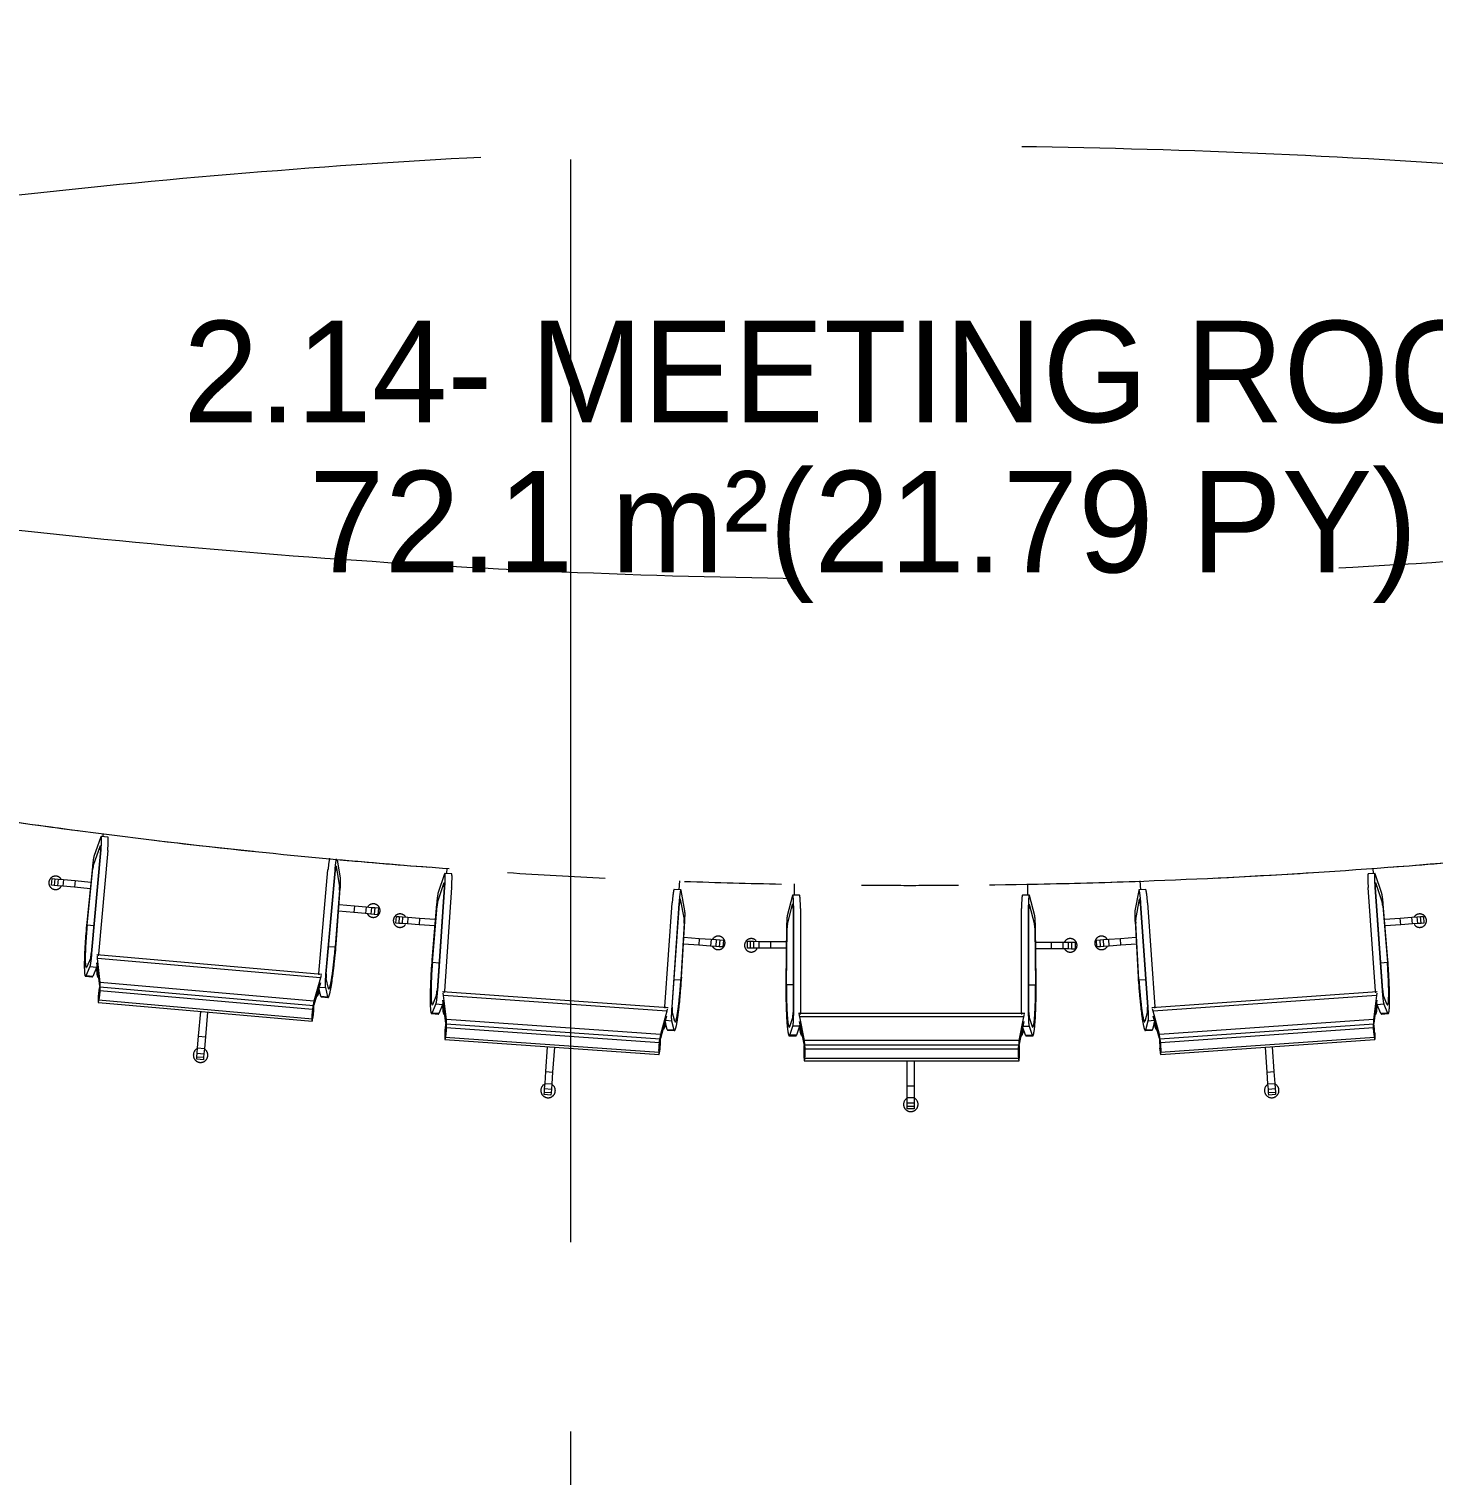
# Model space of a CAD drawing. Header units: millimetres. Extents: x -76261 to 649593, y -304265 to 60256.
# Drawn here: x 88499 to 91613, y -5425 to -2218 of the extents above; entities that cross this region are included whole.
import ezdxf

# ---------------------------------------------------------------- set-up
doc = ezdxf.new("R2010")
doc.units = ezdxf.units.MM
doc.header["$LTSCALE"] = 2000
doc.header["$MEASUREMENT"] = 0
doc.linetypes.add('Centre', pattern=[6.9, 4, -0.7, 1.5, -0.7])
doc.linetypes.add('Hidden 1_0mm', pattern=[1.6, 1, -0.6])
doc.layers.get('0').update_dxf_attribs({"linetype": 'CONTINUOUS'})
for name, color, linetype, lineweight in [('A-AREA-IDEN', 8, 'CONTINUOUS', 15), ('I-FURN', 8, 'Hidden 1_0mm', 15), ('S-GRID', 14, 'CONTINUOUS', 15)]:
    doc.layers.add(name, color=color, linetype=linetype, lineweight=lineweight)
doc.styles.add('.VnArial Narrow_B', font='Vnarianb_0.ttf', dxfattribs={"height": 225})

# ---------------------------------------------------------------- blocks, each defined once
blk = doc.blocks.new('conference_tabel_19seater_2472 - 48_ x 144_-10749992-2nd FLOOR PLAN')
at = {"layer": 'I-FURN'}
for p, q in [((-1341.6, -830.3), (-1357.1, -873.7)), ((-1326.1, -830.7), (-1341, -829.4)), ((-1337, -829.8), (-1336.5, -823.4)), ((-1342.9, -859.3), (-1363, -1088.6)), ((-1361.6, -1089), (-1341.5, -859.4)), ((-1358.4, -893), (-1342.9, -849.6)), ((-1326.6, -860.7), (-1346.7, -1090.3)), ((-1360.6, -896.7), (-1373.1, -1020)), ((-820, -895.4), (-812.3, -940.8)), ((-810.3, -921.6), (-817.1, -880.9)), ((-1451.4, -937.6), (-1450.1, -922.6)), ((-1450.1, -922.6), (-1444.1, -923.1)), ((-1444.1, -923.1), (-1445.4, -938.1)), ((-1444.1, -923.1), (-1436.5, -923.8)), ((-1436.5, -923.8), (-1437.8, -938.8)), ((-1436.5, -923.8), (-1424.8, -924.9)), ((-1424.8, -924.9), (-1426.1, -939.9)), ((-1424.8, -924.9), (-1398.8, -927.2)), ((-1398.8, -927.2), (-1400.1, -942.2)), ((-1398.8, -927.2), (-1364, -930.4)), ((-1372.3, -1026.3), (-1359.6, -900.7)), ((-858.1, -1133.1), (-838, -903.5)), ((-823.1, -904.8), (-843.2, -1134.4)), ((-841.8, -1134.2), (-821.7, -904.9)), ((-579.3, -912.5), (-594, -956.2)), ((-563.7, -912.6), (-578.7, -911.5)), ((-574.7, -911.9), (-573.9, -900)), ((-58, -927.5), (-59.4, -947.7)), ((965, -947.7), (963.5, -927.5)), ((1484.2, -911.5), (1469.3, -912.6)), ((1479.4, -900.5), (1480.2, -911.9)), ((1499.5, -956.2), (1484.8, -912.5)), ((-1445.4, -938.1), (-1451.4, -937.6)), ((-1437.8, -938.8), (-1445.4, -938.1)), ((-1426.1, -939.9), (-1437.8, -938.8)), ((-1400.1, -942.2), (-1426.1, -939.9)), ((-1365.5, -945.4), (-1400.1, -942.2)), ((-812.5, -948.5), (-821.8, -1074.5)), ((-819.9, -1068.4), (-810.8, -944.8)), ((-580.1, -941.5), (-596.1, -1171.1)), ((-594.9, -975.5), (-580.3, -931.8)), ((-594.7, -1171.5), (-578.7, -941.6)), ((-563.7, -942.6), (-579.8, -1172.6)), ((-55.4, -948.1), (-70.3, -947.1)), ((-46.4, -994.4), (-54.9, -949.2)), ((192.4, -960.5), (180.8, -1005.1)), ((207.9, -959.5), (192.9, -959.5)), ((196.9, -959.6), (196.9, -934.8)), ((717.5, -959.5), (702.5, -959.5)), ((713.4, -934.6), (713.4, -959.4)), ((729.6, -1005.1), (718, -960.5)), ((960.4, -949.2), (952, -994.4)), ((975.8, -947.1), (960.9, -948.1)), ((1485.3, -1172.6), (1469.3, -942.6)), ((1484.2, -941.6), (1500.3, -1171.5)), ((1501.6, -1171.1), (1485.6, -941.5)), ((1485.8, -931.8), (1500.5, -975.5)), ((-813.4, -980.1), (-779.3, -983.2)), ((-779.3, -983.2), (-780.6, -998.2)), ((-779.3, -983.2), (-753.3, -985.5)), ((-753.3, -985.5), (-754.6, -1000.5)), ((-753.3, -985.5), (-741.6, -986.6)), ((-741.6, -986.6), (-742.9, -1001.6)), ((-741.6, -986.6), (-734, -987.2)), ((-734, -987.2), (-735.3, -1002.3)), ((-734, -987.2), (-725.8, -988)), ((-725.8, -988), (-727.2, -1003)), ((-597.1, -979.1), (-607.4, -1102.6)), ((-606.5, -1109), (-596, -983.1)), ((-90.5, -1206.8), (-74.5, -976.8)), ((-59.5, -977.9), (-75.6, -1207.8)), ((-74.2, -1207.6), (-58.1, -978)), ((-56.6, -968.4), (-48.1, -1013.7)), ((181.1, -1024.4), (192.7, -979.8)), ((193.6, -989.5), (193.6, -1219.7)), ((195, -1220), (195, -989.5)), ((210, -989.5), (210, -1220)), ((700.4, -1220), (700.4, -989.5)), ((715.4, -989.5), (715.4, -1220)), ((716.8, -1219.7), (716.8, -989.5)), ((717.7, -979.8), (729.3, -1024.4)), ((953.7, -1013.7), (962.1, -968.4)), ((963.7, -978), (979.7, -1207.6)), ((981.1, -1207.8), (965.1, -977.9)), ((980, -976.8), (996.1, -1206.8)), ((1501.5, -983.1), (1512.1, -1109)), ((1513, -1102.6), (1502.6, -979.1)), ((-780.6, -998.2), (-814.5, -995.1)), ((-754.6, -1000.5), (-780.6, -998.2)), ((-742.9, -1001.6), (-754.6, -1000.5)), ((-735.3, -1002.3), (-742.9, -1001.6)), ((-727.2, -1003), (-735.3, -1002.3)), ((-687.2, -1021.7), (-686.1, -1006.6)), ((-681.2, -1022.1), (-687.2, -1021.7)), ((-686.1, -1006.6), (-680.1, -1007.1)), ((-680.1, -1007.1), (-681.2, -1022.1)), ((-673.5, -1022.7), (-681.2, -1022.1)), ((-680.1, -1007.1), (-672.5, -1007.6)), ((-672.5, -1007.6), (-673.5, -1022.7)), ((-661.8, -1023.5), (-673.5, -1022.7)), ((-672.5, -1007.6), (-660.7, -1008.5)), ((-660.7, -1008.5), (-661.8, -1023.5)), ((-635.8, -1025.4), (-661.8, -1023.5)), ((-660.7, -1008.5), (-634.8, -1010.4)), ((-634.8, -1010.4), (-635.8, -1025.4)), ((-601.2, -1027.9), (-635.8, -1025.4)), ((-634.8, -1010.4), (-599.9, -1012.9)), ((-48.2, -1021.4), (-55.2, -1147.5)), ((-53.5, -1141.4), (-46.5, -1017.6)), ((952.1, -1017.6), (959, -1141.4)), ((960.8, -1147.5), (953.7, -1021.4)), ((1505.4, -1012.9), (1540.3, -1010.4)), ((1541.4, -1025.4), (1506.7, -1027.9)), ((1540.3, -1010.4), (1566.3, -1008.5)), ((1541.4, -1025.4), (1540.3, -1010.4)), ((1567.3, -1023.5), (1541.4, -1025.4)), ((1566.3, -1008.5), (1578, -1007.6)), ((1567.3, -1023.5), (1566.3, -1008.5)), ((1579.1, -1022.7), (1567.3, -1023.5)), ((1578, -1007.6), (1585.7, -1007.1)), ((1579.1, -1022.7), (1578, -1007.6)), ((1586.7, -1022.1), (1579.1, -1022.7)), ((1585.7, -1007.1), (1591.7, -1006.6)), ((1586.7, -1022.1), (1585.7, -1007.1)), ((1592.7, -1021.7), (1586.7, -1022.1)), ((1591.7, -1006.6), (1592.7, -1021.7)), ((-1357.6, -1027.6), (-1372.3, -1026.3)), ((-48.5, -1053), (-14.3, -1055.5)), ((-14.3, -1055.5), (-15.4, -1070.5)), ((-14.3, -1055.5), (11.6, -1057.4)), ((11.6, -1057.4), (10.6, -1072.4)), ((11.6, -1057.4), (23.4, -1058.2)), ((179.2, -1028.3), (177.5, -1152.2)), ((178.9, -1158.4), (180.6, -1032.1)), ((729.8, -1032.1), (731.5, -1158.4)), ((732.9, -1152.2), (731.1, -1028.3)), ((882.2, -1058.2), (893.9, -1057.4)), ((893.9, -1057.4), (919.9, -1055.5)), ((895, -1072.4), (893.9, -1057.4)), ((919.9, -1055.5), (954, -1053)), ((920.9, -1070.5), (919.9, -1055.5)), ((-836.4, -1073.2), (-821.8, -1074.5)), ((-15.4, -1070.5), (-49.4, -1068)), ((10.6, -1072.4), (-15.4, -1070.5)), ((22.3, -1073.3), (10.6, -1072.4)), ((23.4, -1058.2), (22.3, -1073.3)), ((30, -1073.8), (22.3, -1073.3)), ((23.4, -1058.2), (31, -1058.8)), ((31, -1058.8), (30, -1073.8)), ((38.1, -1074.4), (30, -1073.8)), ((31, -1058.8), (39.2, -1059.4)), ((39.2, -1059.4), (38.1, -1074.4)), ((92.3, -1061.9), (98.3, -1061.9)), ((92.3, -1077), (92.3, -1061.9)), ((98.3, -1077), (92.3, -1077)), ((98.3, -1061.9), (106, -1061.9)), ((98.3, -1061.9), (98.3, -1077)), ((106, -1077), (98.3, -1077)), ((106, -1061.9), (117.8, -1062)), ((106, -1061.9), (106, -1077)), ((117.8, -1077), (106, -1077)), ((117.8, -1062), (143.8, -1062)), ((117.8, -1062), (117.8, -1077)), ((143.8, -1077.1), (117.8, -1077)), ((143.8, -1062), (178.8, -1062.1)), ((143.8, -1062), (143.8, -1077.1)), ((178.6, -1077.2), (143.8, -1077.1)), ((731.6, -1063.7), (765.9, -1063.8)), ((765.9, -1078.8), (731.8, -1078.7)), ((765.9, -1063.8), (791.9, -1063.8)), ((765.9, -1063.8), (765.9, -1078.8)), ((791.9, -1078.9), (765.9, -1078.8)), ((791.9, -1063.8), (803.7, -1063.9)), ((791.9, -1063.8), (791.9, -1078.9)), ((803.7, -1078.9), (791.9, -1078.9)), ((803.7, -1063.9), (811.4, -1063.9)), ((803.7, -1063.9), (803.7, -1078.9)), ((811.4, -1079), (803.7, -1078.9)), ((811.4, -1063.9), (819.5, -1063.9)), ((811.4, -1063.9), (811.4, -1079)), ((819.5, -1079), (811.4, -1079)), ((819.5, -1063.9), (819.5, -1079)), ((866.4, -1059.4), (874.5, -1058.8)), ((867.5, -1074.4), (866.4, -1059.4)), ((875.6, -1073.8), (867.5, -1074.4)), ((874.5, -1058.8), (882.2, -1058.2)), ((875.6, -1073.8), (874.5, -1058.8)), ((883.2, -1073.3), (875.6, -1073.8)), ((883.2, -1073.3), (882.2, -1058.2)), ((895, -1072.4), (883.2, -1073.3)), ((920.9, -1070.5), (895, -1072.4)), ((954.9, -1068), (920.9, -1070.5)), ((-1374.6, -1138.3), (-1366.2, -1118.8)), ((-1364.4, -1098.3), (-1373.6, -1119.7)), ((-1366.2, -1118.8), (-1366.1, -1118.7)), ((-1351.3, -1120.1), (-1366.2, -1118.8)), ((-1351.3, -1120.1), (-1359.7, -1139.6)), ((-1351.2, -1109.8), (-1345.2, -1160.9)), ((-851.3, -1135.6), (-1350.8, -1091.9)), ((-1349, -1099.8), (-1349.6, -1094.3)), ((-1343.4, -1153), (-1349, -1099.8)), ((-854.5, -1143), (-1349, -1099.8)), ((-591.8, -1110), (-606.5, -1109)), ((1512.1, -1109), (1497.4, -1110)), ((-1375.9, -1139.5), (-1361, -1140.8)), ((-1359.7, -1139.6), (-1374.6, -1138.3)), ((-1349.7, -1122.8), (-1352.3, -1122.5)), ((-869.2, -1194.5), (-1343.4, -1153)), ((-854.5, -1143), (-869.2, -1194.5)), ((-868.8, -1202.6), (-854, -1153.3)), ((-852.9, -1137.8), (-854.5, -1143)), ((-836.7, -1166.7), (-842.1, -1144)), ((-69.9, -1146.5), (-55.2, -1147.5)), ((960.8, -1147.5), (975.5, -1146.5)), ((-1346.9, -1183.4), (-1347.4, -1185.5)), ((-1347.1, -1191.5), (-1346.9, -1183.4)), ((-1344.8, -1180.3), (-1345.4, -1185.8)), ((-1345.2, -1160.9), (-1344, -1164)), ((-1344.1, -1172.6), (-1344.8, -1180.3)), ((-870.2, -1204.7), (-1344.2, -1163.2)), ((-1343.9, -1164.2), (-1344.1, -1172.4)), ((-872, -1213), (-1343.9, -1171.7)), ((-853.9, -1183.8), (-858, -1166.4)), ((-857, -1163.3), (-843.8, -1164.5)), ((-853.9, -1183.8), (-839, -1185.1)), ((-852.8, -1185.3), (-837.9, -1186.6)), ((-843.8, -1164.5), (-839, -1185.1)), ((-597.3, -1180.8), (-606.2, -1202.4)), ((-83.7, -1209.2), (-583.9, -1174.2)), ((-581.9, -1182), (-582.6, -1176.6)), ((-575.4, -1235.1), (-581.9, -1182)), ((-86.7, -1216.7), (-581.9, -1182)), ((193.6, -1158.4), (178.9, -1158.4)), ((716.8, -1158.4), (731.5, -1158.4)), ((1489.4, -1174.2), (989.3, -1209.2)), ((1487.5, -1182), (992.3, -1216.7)), ((1487.5, -1182), (1481, -1235.1)), ((1488.2, -1176.6), (1487.5, -1182)), ((1511.7, -1202.4), (1502.9, -1180.8)), ((-1347.3, -1197.7), (-873.1, -1239.2)), ((-1346.7, -1192.8), (-1347.1, -1191.5)), ((-1346.3, -1191.2), (-1346.7, -1192.8)), ((-1346.4, -1191.6), (-1346.7, -1192)), ((-1346.7, -1192), (-872.7, -1233.5)), ((-1345.5, -1186.5), (-1346.2, -1190.4)), ((-1345.8, -1188.4), (-1346.1, -1190.4)), ((-1124.9, -1272.5), (-1120, -1217.5)), ((-872.5, -1221.6), (-871.9, -1213.9)), ((-871.9, -1213.7), (-870.6, -1205.7)), ((-870.6, -1205.4), (-868.8, -1202.6)), ((-606.8, -1220.9), (-598.8, -1201.3)), ((-598.8, -1201.3), (-598.7, -1201.2)), ((-583.9, -1202.4), (-598.8, -1201.3)), ((-583.9, -1202.4), (-591.9, -1222)), ((-582.2, -1205), (-584.9, -1204.8)), ((-584, -1192.1), (-577.1, -1243.1)), ((-86.7, -1216.7), (-100.6, -1268.3)), ((-85.3, -1211.4), (-86.7, -1216.7)), ((-68.6, -1240), (-74.3, -1217.4)), ((979.9, -1217.4), (974.1, -1240)), ((992.3, -1216.7), (990.8, -1211.4)), ((1006.1, -1268.3), (992.3, -1216.7)), ((1482.7, -1243.1), (1489.5, -1192.1)), ((1490.4, -1204.8), (1487.8, -1205)), ((1504.4, -1201.3), (1489.4, -1202.4)), ((1497.4, -1222), (1489.4, -1202.4)), ((1504.3, -1201.2), (1504.4, -1201.3)), ((1504.4, -1201.3), (1512.4, -1220.9)), ((-1105, -1218.8), (-1109.8, -1273.8)), ((-873, -1231.8), (-873, -1227.8)), ((-872.9, -1234.3), (-873, -1232.6)), ((-872.9, -1227.2), (-872.5, -1221.6)), ((-872.3, -1233), (-872.9, -1234.3)), ((-871.1, -1225), (-872.3, -1233)), ((-870.9, -1227.2), (-871.1, -1225)), ((-608.1, -1222.2), (-593.2, -1223.3)), ((-591.9, -1222), (-606.8, -1220.9)), ((-577.1, -1243.1), (-575.8, -1246.2)), ((-101.4, -1278.5), (-576, -1245.3)), ((-575.8, -1246.4), (-575.8, -1254.6)), ((-100.6, -1268.3), (-575.4, -1235.1)), ((-100, -1276.4), (-86.1, -1226.9)), ((-85.4, -1257.4), (-89.8, -1240.1)), ((-88.9, -1237), (-75.7, -1237.9)), ((-75.7, -1237.9), (-70.5, -1258.4)), ((193.1, -1229.4), (185.8, -1251.6)), ((186.4, -1270.1), (193, -1250)), ((208, -1250), (193, -1250)), ((208, -1250), (201.3, -1270.1)), ((707.4, -1221.9), (206, -1221.9)), ((207.2, -1239.7), (217.6, -1290.2)), ((208.5, -1229.6), (207.4, -1224.2)), ((218.7, -1282.1), (208.5, -1229.6)), ((704.9, -1229.6), (208.5, -1229.6)), ((704.9, -1229.6), (694.7, -1282.1)), ((695.9, -1290.2), (706.2, -1239.7)), ((704.1, -1250), (717.4, -1250)), ((706, -1224.2), (704.9, -1229.6)), ((724.6, -1251.6), (717.3, -1229.4)), ((717.4, -1250), (724, -1270.1)), ((976.1, -1258.4), (981.3, -1237.9)), ((981.3, -1237.9), (994.5, -1237)), ((995.4, -1240.1), (991, -1257.4)), ((991.7, -1226.9), (1005.5, -1276.4)), ((1481, -1235.1), (1006.1, -1268.3)), ((1481.6, -1245.3), (1006.9, -1278.5)), ((1481.3, -1246.2), (1482.7, -1243.1)), ((1481.3, -1254.6), (1481.3, -1246.4)), ((1512.4, -1220.9), (1497.4, -1222)), ((1498.7, -1223.3), (1513.7, -1222.2)), ((-1127.1, -1298.4), (-1124.9, -1272.5)), ((-1124.9, -1272.5), (-1109.8, -1273.8)), ((-1109.8, -1273.8), (-1112.1, -1299.7)), ((-578.4, -1265.6), (-578.8, -1267.7)), ((-578.6, -1279.9), (-103.7, -1313.1)), ((-578.4, -1273.7), (-578.4, -1265.6)), ((-578, -1275), (-578.4, -1273.7)), ((-577.7, -1273.3), (-578, -1275)), ((-578, -1274.2), (-103.4, -1307.4)), ((-576.9, -1268.6), (-577.5, -1272.6)), ((-576.4, -1262.5), (-576.9, -1268)), ((-575.8, -1254.7), (-576.4, -1262.5)), ((-103, -1286.9), (-575.6, -1253.9)), ((-102.9, -1287.6), (-101.8, -1279.5)), ((-101.7, -1279.3), (-100, -1276.4)), ((-85.4, -1257.4), (-70.5, -1258.4)), ((-84.3, -1258.9), (-69.4, -1259.9)), ((185.2, -1271.5), (200.1, -1271.5)), ((201.3, -1270.1), (186.6, -1270.1)), ((209.8, -1252.5), (207.1, -1252.5)), ((694.7, -1282.1), (218.7, -1282.1)), ((709, -1270.1), (703.5, -1253.2)), ((709, -1270.1), (724, -1270.1)), ((710.3, -1271.5), (725.2, -1271.5)), ((974.9, -1259.9), (989.9, -1258.9)), ((976.1, -1258.4), (991, -1257.4)), ((1005.5, -1276.4), (1007.3, -1279.3)), ((1007.3, -1279.5), (1008.4, -1287.6)), ((1481.1, -1253.9), (1008.6, -1286.9)), ((1009, -1307.4), (1483.6, -1274.2)), ((1009.3, -1313.1), (1484.1, -1279.9)), ((1481.9, -1262.5), (1481.4, -1254.7)), ((1482.4, -1268), (1481.9, -1262.5)), ((1483.1, -1272.6), (1482.5, -1268.6)), ((1483.6, -1275), (1483.2, -1273.3)), ((1483.9, -1273.7), (1483.6, -1275)), ((1483.9, -1265.6), (1483.9, -1273.7)), ((1484.4, -1267.7), (1483.9, -1265.6)), ((-1128.8, -1317.8), (-1128.2, -1310.1)), ((-1128.2, -1310.1), (-1127.1, -1298.4)), ((-1128.2, -1310.1), (-1113.1, -1311.5)), ((-1127.1, -1298.4), (-1112.1, -1299.7)), ((-1113.1, -1311.5), (-1113.8, -1319.1)), ((-1112.1, -1299.7), (-1113.1, -1311.5)), ((-354.8, -1350.8), (-351, -1295.7)), ((-335.9, -1296.8), (-339.8, -1351.8)), ((-103.7, -1305.7), (-103.8, -1301.7)), ((-103.7, -1301.1), (-103.4, -1295.5)), ((-103.5, -1308.2), (-103.7, -1306.5)), ((-103, -1306.9), (-103.5, -1308.2)), ((-103.4, -1295.5), (-102.9, -1287.8)), ((-101.9, -1298.9), (-103, -1306.9)), ((-101.7, -1301.1), (-101.9, -1298.9)), ((217.6, -1290.2), (219.1, -1293.1)), ((217.9, -1312.7), (217.6, -1314.8)), ((218.4, -1320.8), (217.9, -1312.7)), ((219.7, -1312.7), (217.9, -1312.7)), ((694.6, -1292.3), (218.8, -1292.3)), ((219.1, -1293.4), (219.7, -1301.5)), ((219.7, -1309.4), (219.6, -1315)), ((219.7, -1301.7), (219.7, -1309.4)), ((693.6, -1300.8), (219.9, -1300.8)), ((693.7, -1301.5), (694.3, -1293.4)), ((693.7, -1309.4), (693.7, -1301.7)), ((693.9, -1315), (693.7, -1309.4)), ((695.5, -1312.7), (693.8, -1312.7)), ((694.3, -1293.1), (695.9, -1290.2)), ((695.5, -1312.7), (695, -1320.8)), ((695.9, -1314.8), (695.5, -1312.7)), ((1007.4, -1298.9), (1007.3, -1301.1)), ((1008.5, -1306.9), (1007.4, -1298.9)), ((1008.4, -1287.8), (1009, -1295.5)), ((1009.1, -1308.2), (1008.5, -1306.9)), ((1009, -1295.5), (1009.3, -1301.1)), ((1009.2, -1306.5), (1009.1, -1308.2)), ((1009.3, -1301.7), (1009.2, -1305.7)), ((1245.3, -1351.8), (1241.5, -1296.8)), ((1256.5, -1295.7), (1260.4, -1350.8)), ((-1129.3, -1323.3), (-1128.8, -1317.8)), ((-1114.3, -1324.7), (-1129.3, -1323.3)), ((-1128.8, -1317.8), (-1113.8, -1319.1)), ((-1113.8, -1319.1), (-1114.3, -1324.7)), ((218.9, -1322.1), (218.4, -1320.8)), ((218.7, -1327), (694.7, -1327)), ((218.8, -1321.3), (694.6, -1321.3)), ((219.1, -1320.4), (218.9, -1322.1)), ((219.5, -1315.6), (219.2, -1319.6)), ((446.8, -1382.1), (446.8, -1326.9)), ((461.9, -1326.9), (461.9, -1382.1)), ((694.2, -1319.6), (693.9, -1315.6)), ((694.5, -1322.1), (694.3, -1320.4)), ((695, -1320.8), (694.5, -1322.1)), ((-357.5, -1388.5), (-356.6, -1376.8)), ((-356.6, -1376.8), (-354.8, -1350.8)), ((-356.6, -1376.8), (-341.6, -1377.8)), ((-354.8, -1350.8), (-339.8, -1351.8)), ((-341.6, -1377.8), (-342.4, -1389.6)), ((-339.8, -1351.8), (-341.6, -1377.8)), ((1245.3, -1351.8), (1260.4, -1350.8)), ((1247.1, -1377.8), (1245.3, -1351.8)), ((1247.1, -1377.8), (1262.2, -1376.8)), ((1248, -1389.6), (1247.1, -1377.8)), ((1260.4, -1350.8), (1262.2, -1376.8)), ((1262.2, -1376.8), (1263, -1388.5)), ((-358.4, -1401.7), (-358, -1396.2)), ((-343.4, -1402.8), (-358.4, -1401.7)), ((-358, -1396.2), (-357.5, -1388.5)), ((-358, -1396.2), (-343, -1397.2)), ((-357.5, -1388.5), (-342.4, -1389.6)), ((-343, -1397.2), (-343.4, -1402.8)), ((-342.4, -1389.6), (-343, -1397.2)), ((446.8, -1408.1), (446.8, -1382.1)), ((446.8, -1382.1), (461.9, -1382.1)), ((446.8, -1419.9), (446.8, -1408.1)), ((446.8, -1408.1), (461.9, -1408.1)), ((461.9, -1382.1), (461.9, -1408.1)), ((461.9, -1408.1), (461.9, -1419.9)), ((1248, -1389.6), (1263, -1388.5)), ((1248.5, -1397.2), (1248, -1389.6)), ((1248.5, -1397.2), (1263.5, -1396.2)), ((1248.9, -1402.8), (1248.5, -1397.2)), ((1263.9, -1401.7), (1248.9, -1402.8)), ((1263, -1388.5), (1263.5, -1396.2)), ((1263.5, -1396.2), (1263.9, -1401.7)), ((446.8, -1427.6), (446.8, -1419.9)), ((446.8, -1419.9), (461.9, -1419.9)), ((446.8, -1433.2), (446.8, -1427.6)), ((446.8, -1427.6), (461.9, -1427.6)), ((461.9, -1433.2), (446.8, -1433.2)), ((461.9, -1419.9), (461.9, -1427.6)), ((461.9, -1427.6), (461.9, -1433.2))]:
    blk.add_line(p, q, dxfattribs=at)
at = {"layer": 'I-FURN', "flags": 128}
for points in [[(-1348, -1141.9), (-1348.7, -1141.3), (-1350.1, -1134.6), (-1350.7, -1122.9)], [(-1343.9, -1171.7), (-1343.5, -1161.2), (-1343.4, -1153)], [(-1347.4, -1185.5), (-1347.6, -1189.9), (-1347.7, -1193.5), (-1347.7, -1196.1), (-1347.5, -1197.5), (-1347.2, -1197.6), (-1346.8, -1196.5), (-1346.3, -1194.1), (-1345.7, -1190.7), (-1345.2, -1186.4), (-1344.7, -1181.6), (-1344.2, -1176.6), (-1343.9, -1171.7)], [(-1346.7, -1192), (-1346.9, -1191.6), (-1347, -1190.3), (-1347, -1188.3), (-1346.9, -1185.7), (-1346.7, -1182.6), (-1346.5, -1179.3), (-1346.2, -1175.8), (-1345.8, -1172.4), (-1345.5, -1169.3), (-1345.1, -1166.8), (-1344.7, -1164.8), (-1344.4, -1163.6), (-1344.2, -1163.2)], [(-1344.2, -1163.2), (-1344, -1163.6), (-1343.9, -1164.9), (-1343.9, -1166.9), (-1344, -1169.5), (-1344.1, -1172.6), (-1344.4, -1175.9), (-1344.7, -1179.4), (-1345, -1182.8), (-1345.4, -1185.8), (-1345.8, -1188.4)], [(-857.5, -1169.3), (-859.4, -1177.6), (-861.9, -1183.9), (-862.7, -1184.4)], [(-872, -1213), (-872.5, -1217.9), (-872.9, -1222.9), (-873.2, -1227.7), (-873.5, -1232), (-873.5, -1235.5), (-873.5, -1237.9), (-873.2, -1239.1), (-872.9, -1239), (-872.5, -1237.7), (-872, -1235.1), (-871.5, -1231.5), (-870.9, -1227.2)], [(-872.7, -1233.5), (-872.9, -1233), (-873, -1231.8), (-873, -1229.8), (-872.9, -1227.2), (-872.8, -1224.1), (-872.5, -1220.7), (-872.2, -1217.2), (-871.9, -1213.9), (-871.5, -1210.8), (-871.1, -1208.2), (-870.8, -1206.3), (-870.5, -1205.1), (-870.2, -1204.7)], [(-870.2, -1204.7), (-870, -1205.1), (-869.9, -1206.3), (-869.9, -1208.3), (-870, -1210.9), (-870.2, -1214), (-870.4, -1217.4), (-870.7, -1220.9), (-871.1, -1224.2), (-871.4, -1227.3), (-871.8, -1229.9), (-872.2, -1231.9), (-872.5, -1233.1), (-872.7, -1233.5)], [(-869.2, -1194.5), (-870.6, -1202.6), (-872, -1213)], [(-580.2, -1224.2), (-581, -1223.5), (-582.4, -1216.9), (-583.2, -1205.2)], [(1488.7, -1205.2), (1488, -1216.9), (1486.5, -1223.5), (1485.8, -1224.2)], [(-578, -1274.2), (-578.2, -1273.8), (-578.3, -1272.5), (-578.4, -1270.5), (-578.3, -1267.9), (-578.2, -1264.8), (-578.1, -1261.4), (-577.8, -1258), (-577.5, -1254.6), (-577.2, -1251.5), (-576.9, -1248.9), (-576.6, -1247), (-576.3, -1245.7), (-576, -1245.3)], [(-576, -1245.3), (-575.8, -1245.8), (-575.7, -1247), (-575.7, -1249), (-575.7, -1251.6), (-575.8, -1254.7), (-576, -1258.1), (-576.2, -1261.6), (-576.5, -1264.9), (-576.9, -1268), (-577.2, -1270.6), (-577.5, -1272.6), (-577.8, -1273.8), (-578, -1274.2)], [(-575.6, -1253.9), (-575.3, -1243.3), (-575.4, -1235.1)], [(-89.3, -1243), (-91.1, -1251.2), (-93.5, -1257.6), (-94.3, -1258.1)], [(999.8, -1258.1), (999, -1257.6), (996.6, -1251.2), (994.8, -1243)], [(1481, -1235.1), (1480.9, -1243.3), (1481.1, -1253.9)], [(1481.6, -1245.3), (1481.4, -1245.8), (1481.2, -1247), (1481.2, -1249), (1481.2, -1251.6), (1481.4, -1254.7), (1481.5, -1258.1), (1481.8, -1261.6), (1482.1, -1264.9), (1482.4, -1268), (1482.7, -1270.6), (1483, -1272.6), (1483.3, -1273.8), (1483.6, -1274.2)], [(1483.6, -1274.2), (1483.8, -1273.8), (1483.9, -1272.5), (1483.9, -1270.5), (1483.9, -1267.9), (1483.8, -1264.8), (1483.6, -1261.4), (1483.3, -1258), (1483.1, -1254.6), (1482.7, -1251.5), (1482.4, -1248.9), (1482.1, -1247), (1481.8, -1245.7), (1481.6, -1245.3)], [(-578.8, -1267.7), (-579, -1272.1), (-579, -1275.7), (-578.9, -1278.3), (-578.7, -1279.7), (-578.4, -1279.8), (-578, -1278.7), (-577.6, -1276.3), (-577.1, -1272.9), (-576.6, -1268.6), (-576.2, -1263.8), (-575.8, -1258.8), (-575.6, -1253.9)], [(-103.4, -1307.4), (-103.6, -1307), (-103.7, -1305.7), (-103.8, -1303.7), (-103.7, -1301.1), (-103.6, -1298), (-103.4, -1294.6), (-103.2, -1291.2), (-102.9, -1287.8), (-102.6, -1284.7), (-102.3, -1282.1), (-101.9, -1280.2), (-101.7, -1278.9), (-101.4, -1278.5)], [(-101.4, -1278.5), (-101.2, -1279), (-101.1, -1280.2), (-101.1, -1282.2), (-101.1, -1284.8), (-101.2, -1287.9), (-101.4, -1291.3), (-101.6, -1294.8), (-101.9, -1298.1), (-102.2, -1301.2), (-102.6, -1303.8), (-102.9, -1305.8), (-103.2, -1307), (-103.4, -1307.4)], [(-100.6, -1268.3), (-101.8, -1276.4), (-103, -1286.9)], [(213.1, -1271.5), (212.4, -1270.9), (210.4, -1264.4), (208.9, -1252.7)], [(219.9, -1300.8), (219.4, -1290.3), (218.7, -1282.1)], [(694.7, -1282.1), (694.1, -1290.3), (693.6, -1300.8)], [(704.2, -1256), (703, -1264.4), (701.1, -1270.9), (700.3, -1271.5)], [(1008.6, -1286.9), (1007.3, -1276.4), (1006.1, -1268.3)], [(1006.9, -1278.5), (1006.8, -1279), (1006.6, -1280.2), (1006.6, -1282.2), (1006.6, -1284.8), (1006.7, -1287.9), (1006.9, -1291.3), (1007.2, -1294.8), (1007.5, -1298.1), (1007.8, -1301.2), (1008.1, -1303.8), (1008.4, -1305.8), (1008.7, -1307), (1009, -1307.4)], [(1009, -1307.4), (1009.1, -1307), (1009.3, -1305.7), (1009.3, -1303.7), (1009.3, -1301.1), (1009.2, -1298), (1009, -1294.6), (1008.7, -1291.2), (1008.4, -1287.8), (1008.1, -1284.7), (1007.8, -1282.1), (1007.5, -1280.2), (1007.2, -1278.9), (1006.9, -1278.5)], [(1481.1, -1253.9), (1481.4, -1258.8), (1481.7, -1263.8), (1482.2, -1268.6), (1482.6, -1272.9), (1483.1, -1276.3), (1483.6, -1278.7), (1483.9, -1279.8), (1484.3, -1279.7), (1484.5, -1278.3), (1484.6, -1275.7), (1484.5, -1272.1), (1484.4, -1267.7)], [(-103, -1286.9), (-103.5, -1291.8), (-103.8, -1296.8), (-104, -1301.7), (-104.2, -1305.9), (-104.2, -1309.4), (-104.1, -1311.8), (-103.8, -1313), (-103.5, -1312.9), (-103.1, -1311.6), (-102.7, -1309), (-102.2, -1305.4), (-101.7, -1301.1)], [(217.6, -1314.8), (217.7, -1319.2), (218, -1322.8), (218.2, -1325.4), (218.5, -1326.8), (218.8, -1326.9), (219.2, -1325.7), (219.4, -1323.3), (219.7, -1319.9), (219.8, -1315.6), (219.9, -1310.8), (219.9, -1305.7), (219.9, -1300.8)], [(218.8, -1321.3), (218.6, -1320.8), (218.4, -1319.6), (218.2, -1317.6), (218.1, -1315), (218, -1311.9), (217.9, -1308.5), (217.9, -1305.1), (218, -1301.7), (218.1, -1298.6), (218.2, -1296), (218.4, -1294), (218.6, -1292.8), (218.8, -1292.3)], [(218.8, -1292.3), (219, -1292.8), (219.2, -1294), (219.4, -1296), (219.6, -1298.6), (219.7, -1301.7), (219.7, -1305.1), (219.7, -1308.5), (219.7, -1311.9), (219.6, -1315), (219.4, -1317.6), (219.2, -1319.6), (219, -1320.8), (218.8, -1321.3)], [(693.6, -1300.8), (693.5, -1305.7), (693.5, -1310.8), (693.6, -1315.6), (693.8, -1319.9), (694, -1323.3), (694.3, -1325.7), (694.6, -1326.9), (694.9, -1326.8), (695.2, -1325.4), (695.5, -1322.8), (695.7, -1319.2), (695.9, -1314.8)], [(694.6, -1321.3), (694.4, -1320.8), (694.2, -1319.6), (694, -1317.6), (693.8, -1315), (693.7, -1311.9), (693.7, -1308.5), (693.7, -1305.1), (693.7, -1301.7), (693.8, -1298.6), (694, -1296), (694.2, -1294), (694.4, -1292.8), (694.6, -1292.3)], [(694.6, -1292.3), (694.8, -1292.8), (695, -1294), (695.2, -1296), (695.3, -1298.6), (695.4, -1301.7), (695.5, -1305.1), (695.5, -1308.5), (695.4, -1311.9), (695.3, -1315), (695.2, -1317.6), (695, -1319.6), (694.8, -1320.8), (694.6, -1321.3)], [(1007.3, -1301.1), (1007.7, -1305.4), (1008.2, -1309), (1008.6, -1311.6), (1009.1, -1312.9), (1009.4, -1313), (1009.6, -1311.8), (1009.7, -1309.4), (1009.7, -1305.9), (1009.6, -1301.7), (1009.3, -1296.8), (1009, -1291.8), (1008.6, -1286.9)]]:
    blk.add_lwpolyline(points, dxfattribs=at)
at = {"layer": 'I-FURN'}
for centre, radius, start, end in [((452.8, -17298.6), 18000, 82.84437, 97.15563), ((452.8, 17741), 18000, 262.84437, 277.15563), ((452.8, 13153.9), 14091.7, 257.70817, 282.29183), ((452.8, 13153.9), 14091.7, 261.51863, 262.47741), ((452.8, 13153.9), 14091.7, 263.15168, 264.06787), ((452.8, 13153.9), 14091.7, 264.76458, 265.65886), ((452.8, 13153.9), 14091.7, 274.34114, 275.23542), ((-1442.3, -932.2), 14.9, 31.6512, 175), ((452.8, 13153.9), 14091.7, 266.36831, 267.25053), ((452.8, 13153.9), 14091.7, 267.9671, 268.84314), ((452.8, 13153.9), 14091.7, 271.15686, 272.0329), ((452.8, 13153.9), 14091.7, 272.74947, 273.63169), ((-1442.3, -932.2), 14.9, 175, 331.0728), ((452.8, 13153.9), 14091.7, 269.56294, 270), ((452.8, 13153.9), 14091.7, 270, 270.43706), ((-737.5, -993.8), 15, 355, 145), ((-737.5, -993.8), 15, 208.1992, 355), ((-678.2, -1016.1), 14.9, 32.6512, 176), ((-678.2, -1016.1), 14.9, 176, 326), ((1583.7, -1016.1), 14.9, 4, 147.3488), ((1583.7, -1016.1), 14.9, 214, 4), ((27.7, -1065.4), 15, 356, 146), ((100.9, -1070.8), 14.9, 45, 180), ((808.5, -1070.8), 15, 360, 150), ((877.9, -1065.4), 15, 34, 184), ((27.7, -1065.4), 15, 209.1992, 356), ((100.9, -1070.8), 14.9, 180, 330), ((808.5, -1070.8), 15, 213.1992, 360), ((877.9, -1065.4), 15, 184, 330.8008), ((-1120.6, -1314.3), 16.1, 175, 355), ((-1120.6, -1314.3), 16.1, 115, 175), ((-1120.6, -1314.3), 16.1, 355, 55), ((-349.8, -1392.6), 16.1, 116, 176), ((1255.3, -1392.6), 16.1, 4, 64), ((-349.8, -1392.6), 16.1, 176, 356), ((-349.8, -1392.6), 16.1, 356, 56), ((454.8, -1423.4), 16.1, 120, 180), ((454.8, -1423.4), 16.1, 360, 60), ((1255.3, -1392.6), 16.1, 124, 184), ((1255.3, -1392.6), 16.1, 184, 4), ((454.8, -1423.4), 16.1, 180, 360)]:
    blk.add_arc(centre, radius, start, end, dxfattribs=at)
for centre, major_axis, start_param, end_param in [((-1343.6, -859.3), (2.6, 29.9), 4.712389, 6.544985), ((-1328.7, -860.6), (2.6, 29.9), 4.712389, 6.283185), ((-1343.6, -859.3), (0.87, 9.96), 4.712389, 6.544985), ((-1359, -902.6), (2.6, 29.9), 0.261799, 1.375468), ((-1359, -902.6), (0.87, 9.96), 0.261799, 1.375468), ((-835.9, -903.7), (2.6, 29.9), 0.523599, 1.570796), ((-821, -905), (2.6, 29.9), 0.527565, 1.570796), ((-821, -905), (0.87, 9.96), 6.021386, 7.853982), ((-813.3, -950.4), (2.6, 29.9), 4.907717, 6.021386), ((-580.8, -941.4), (2.1, 29.9), 4.712389, 6.544985), ((-565.8, -942.5), (2.1, 29.9), 4.712389, 6.283185), ((1471.4, -942.5), (-2.1, 29.9), 0, 1.570796), ((1486.3, -941.4), (-2.1, 29.9), 6.021386, 7.853982), ((-813.3, -950.4), (0.87, 9.96), 4.907717, 6.021386), ((-595.4, -985.1), (2.1, 29.9), 0.261799, 1.375468), ((-580.8, -941.4), (0.7, 9.98), 4.712389, 6.544985), ((-72.4, -977), (2.1, 29.9), 0, 1.570796), ((-57.4, -978), (2.1, 29.9), 6.021386, 7.853982), ((192.9, -989.5), (0, 30), 4.712389, 6.544985), ((207.9, -989.5), (0, 30), 4.712389, 6.283185), ((702.5, -989.5), (0, 30), 0, 1.570796), ((717.5, -989.5), (0, 30), 6.021386, 7.853982), ((963, -978), (-2.1, 29.9), 4.712389, 6.544985), ((977.9, -977), (-2.1, 29.9), 4.712389, 6.283185), ((1486.3, -941.4), (-0.7, 9.98), 6.021386, 7.853982), ((1501, -985.1), (-2.1, 29.9), 4.907717, 6.021386), ((-595.4, -985.1), (0.7, 9.98), 0.261799, 1.375468), ((-57.4, -978), (0.7, 9.98), 6.021386, 7.853982), ((192.9, -989.5), (0, 10), 4.712389, 6.544985), ((717.5, -989.5), (0, 10), 6.021386, 7.853982), ((963, -978), (-0.7, 9.98), 4.712389, 6.544985), ((1501, -985.1), (-0.7, 9.98), 4.907717, 6.021386), ((-1366.3, -1030), (9.6, 109.5), 1.485226, 3.299564), ((-49, -1023.3), (0.7, 9.98), 4.907717, 6.021386), ((-49, -1023.3), (2.1, 29.9), 4.907717, 6.021386), ((181.3, -1034.1), (0, 30), 0.261799, 1.375468), ((181.3, -1034.1), (0, 10), 0.261799, 1.375468), ((729.1, -1034.1), (0, 10), 4.907717, 6.021386), ((729.1, -1034.1), (0, 30), 4.907717, 6.021386), ((954.5, -1023.3), (-2.1, 29.9), 0.261799, 1.375468), ((954.5, -1023.3), (-0.7, 9.98), 0.261799, 1.375468), ((-1366.5, -1031), (7.8, 89.1), 1.524278, 3.245318), ((-1363.7, -1088.9), (2.6, 29.9), 3.253095, 4.712389), ((-1363.7, -1088.5), (0.87, 9.96), 3.350537, 4.712389), ((-828.3, -1077.1), (9.6, 109.5), 2.983622, 4.797959), ((-828.3, -1078.1), (7.8, 89.1), 3.037867, 4.758907), ((-1408, -1833.5), (62.8, 717.6), 0.111503, 0.114117), ((-1348.8, -1090.2), (2.6, 29.9), 3.253095, 3.496311), ((-1348.8, -1090.2), (2.6, 29.9), 4.596874, 4.712389), ((-600.5, -1112.6), (7.7, 109.7), 1.485226, 3.299564), ((-600.6, -1113.6), (6.2, 89.3), 1.524278, 3.245318), ((1506.1, -1113.6), (-6.2, 89.3), 3.037867, 4.758907), ((1506, -1112.6), (-7.7, 109.7), 2.983622, 4.797959), ((-1351.4, -1031.3), (9.6, 109.5), 3.040372, 3.299564), ((-856, -1133.3), (2.6, 29.9), 1.570796, 1.685449), ((-841.1, -1134.6), (2.6, 29.9), 1.570796, 3.03009), ((-841.1, -1134.2), (0.87, 9.96), 1.570796, 2.932649), ((-61.7, -1150.2), (7.7, 109.7), 2.983622, 4.797959), ((-61.7, -1151.3), (6.2, 89.3), 3.037867, 4.758907), ((185.2, -1161.6), (0, 109.9), 1.485226, 3.299564), ((725.2, -1161.6), (0, 109.9), 2.983622, 4.797959), ((967.3, -1150.2), (-7.7, 109.7), 1.485226, 3.299564), ((967.3, -1151.3), (-6.2, 89.3), 1.524278, 3.245318), ((-843.2, -1075.8), (9.6, 109.5), 2.983622, 3.242813), ((-911.9, -1876.9), (62.8, 717.6), 6.169069, 6.171683), ((-596.8, -1171.4), (2.1, 29.9), 3.253095, 4.712389), ((-596.8, -1171), (0.7, 9.98), 3.350537, 4.712389), ((-581.9, -1172.4), (2.1, 29.9), 4.596874, 4.712389), ((185.1, -1162.6), (0, 89.5), 1.524278, 3.245318), ((725.3, -1162.6), (0, 89.5), 3.037867, 4.758907), ((1487.4, -1172.4), (-2.1, 29.9), 1.570796, 1.686311), ((1502.4, -1171.4), (-2.1, 29.9), 1.570796, 3.03009), ((1502.3, -1171), (-0.7, 9.98), 1.570796, 2.932649), ((-628.1, -1916.6), (50.2, 718.5), 0.111503, 0.114117), ((-581.9, -1172.4), (2.1, 29.9), 3.253095, 3.496311), ((-88.5, -1206.9), (2.1, 29.9), 1.570796, 1.685449), ((-73.5, -1208), (2.1, 29.9), 1.570796, 3.03009), ((-73.5, -1207.6), (0.7, 9.98), 1.570796, 2.932649), ((979, -1207.6), (-0.7, 9.98), 3.350537, 4.712389), ((979.1, -1208), (-2.1, 29.9), 3.253095, 4.712389), ((994, -1206.9), (-2.1, 29.9), 4.597737, 4.712389), ((1487.4, -1172.4), (-2.1, 29.9), 2.786874, 3.03009), ((1533.6, -1916.6), (-50.2, 718.5), 6.169069, 6.171683), ((-585.5, -1113.6), (7.7, 109.7), 3.040372, 3.299564), ((-131.3, -1951.4), (50.2, 718.5), 6.169069, 6.171683), ((198.7, -1965.6), (0, 720.3), 0.111503, 0.114117), ((192.9, -1219.7), (0, 10), 3.350537, 4.712389), ((192.9, -1220), (0, 30), 3.253095, 4.712389), ((213.7, -1965.6), (0, 720.3), 0.111503, 0.114117), ((207.9, -1220), (0, 30), 3.253095, 3.496311), ((207.9, -1220), (0, 30), 4.569682, 4.712389), ((702.5, -1220), (0, 30), 1.570796, 1.715511), ((717.5, -1220), (0, 30), 1.570796, 3.03009), ((717.5, -1219.7), (0, 10), 1.570796, 2.932649), ((711.7, -1965.6), (0, 720.3), 6.169069, 6.171683), ((1036.9, -1951.4), (-50.2, 718.5), 0.111503, 0.114117), ((1491.1, -1113.6), (-7.7, 109.7), 2.983622, 3.242813), ((-76.7, -1149.2), (7.7, 109.7), 2.983622, 3.242813), ((200.1, -1161.6), (0, 109.9), 3.040372, 3.299564), ((710.3, -1161.6), (0, 109.9), 2.983622, 3.242813), ((982.2, -1149.2), (-7.7, 109.7), 3.040372, 3.299564)]:
    blk.add_ellipse(centre, major_axis=major_axis, ratio=0.069756, start_param=start_param, end_param=end_param, dxfattribs=at)
blk = doc.blocks.new('Xrexf_Office')
at = {"layer": 'S-GRID', "linetype": 'Centre', "ltscale": 0.3}
blk.add_line((89700, 5772), (89700, -18829.6), dxfattribs=at)
at = {"layer": 'I-FURN'}
blk.add_blockref('conference_tabel_19seater_2472 - 48_ x 144_-10749992-2nd FLOOR PLAN', (90000, -3179.4), dxfattribs=at)
at = {"layer": 'A-AREA-IDEN', "char_height": 225, "attachment_point": 1, "style": '.VnArial Narrow_B'}
for s, insert, width in [('2.14- MEETING ROOM', (88840.8, -2865.6), 3318.986), ('72.1 m²(21.79 PY)', (89120.3, -3198.3), 2633.543)]:
    blk.add_mtext(s, dxfattribs=dict(at, insert=insert, width=width))

msp = doc.modelspace()

# ---------------------------------------------------------------- block references
at = {"linetype": 'ByBlock'}
msp.add_blockref('Xrexf_Office', (0, 0), dxfattribs=at)

doc.saveas('drawing.dxf')
